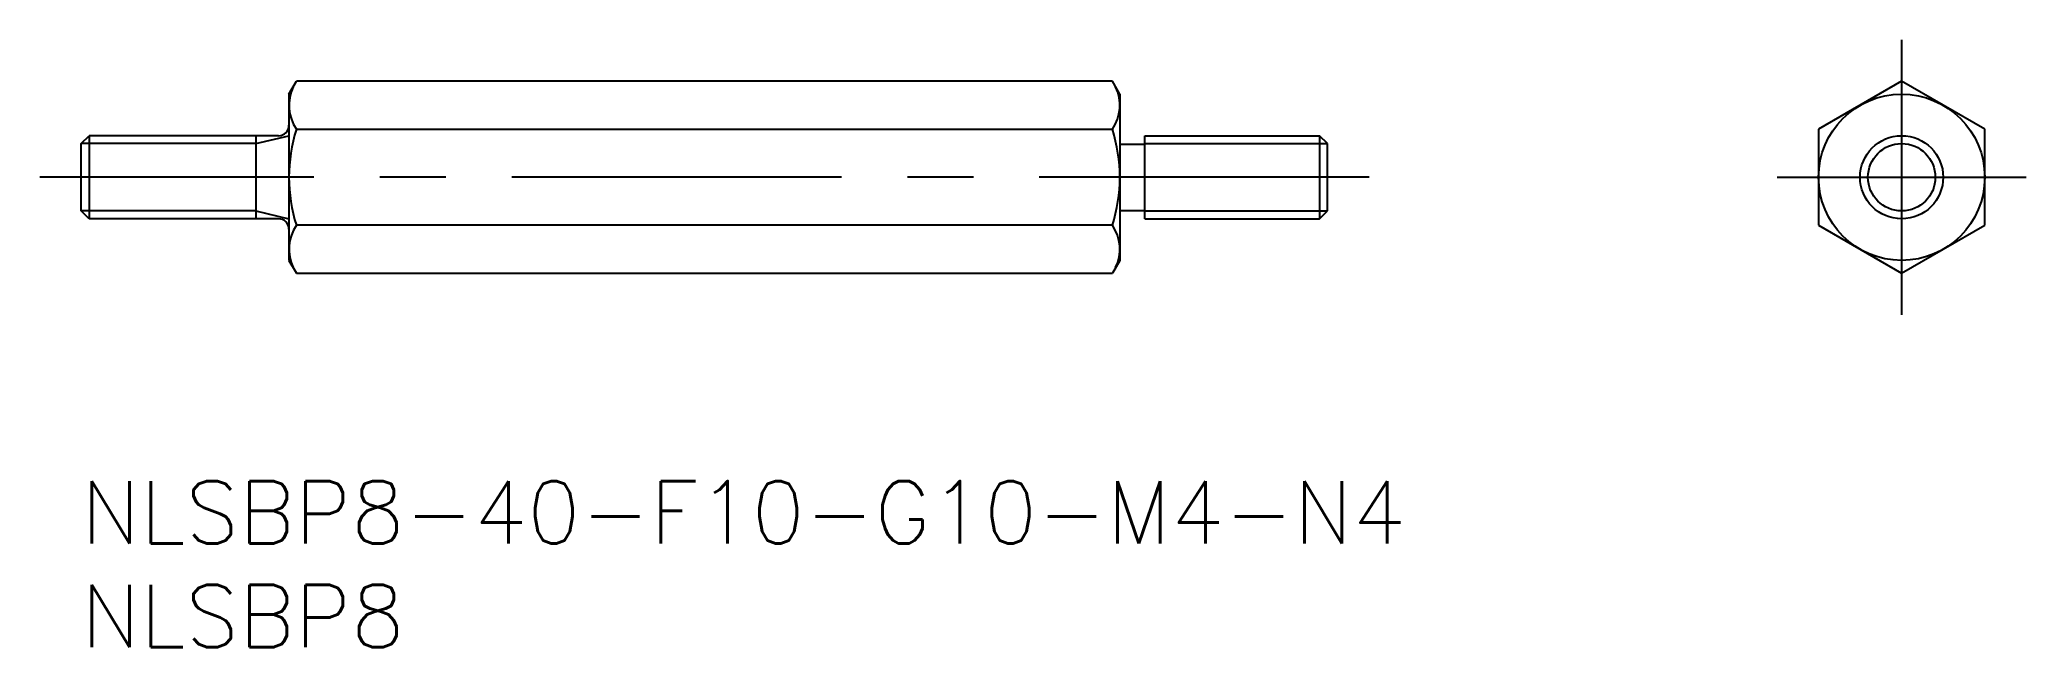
# Model space of a CAD drawing. Extents: x -2 to 93.6, y -8 to 21.2.
import ezdxf

# ---------------------------------------------------------------- set-up
doc = ezdxf.new("R2010")
doc.units = 0
doc.header["$LTSCALE"] = 0.5
doc.linetypes.add('CENTER', pattern=[50.8, 31.75, -6.35, 6.35, -6.35])
for name, color, linetype in [('MSM_CENTER', 1, 'CENTER'), ('MSM_CONTINUOUS', 7, 'CONTINUOUS'), ('MSM_NARROW', 5, 'CONTINUOUS'), ('MSM_PART_NUMBER', 7, 'CONTINUOUS')]:
    doc.layers.add(name, color=color, linetype=linetype)
doc.styles.get("Standard").update_dxf_attribs({"font": 'txt.shx', "height": 3, "bigfont": 'bigfont.shx'})

# ---------------------------------------------------------------- blocks, each defined once
blk = doc.blocks.new('*U4')
at = {"layer": 'MSM_PART_NUMBER'}
blk.add_text('NLSBP8-40-F10-G10-M4-N4', height=3, dxfattribs=at).set_placement((0, -3))
blk = doc.blocks.new('*U5')
at = {"layer": 'MSM_PART_NUMBER'}
blk.add_text('NLSBP8', height=3, dxfattribs=at).set_placement((0, -8))

msp = doc.modelspace()

# ---------------------------------------------------------------- linework, layer by layer
at = {"layer": 'MSM_CENTER'}
for p, q in [((87.642, 21.238), (87.642, 8)), ((62, 14.619), (-2, 14.619)), ((81.642, 14.619), (93.642, 14.619))]:
    msp.add_line(p, q, dxfattribs=at)
at = {"layer": 'MSM_CONTINUOUS'}
for p, q in [((10, 18.619), (10.357, 19.238)), ((49.643, 19.238), (10.357, 19.238)), ((50, 18.619), (49.643, 19.238)), ((87.642, 19.238), (83.642, 16.928)), ((91.642, 16.928), (87.642, 19.238)), ((10, 18.619), (10, 10.619)), ((50, 18.619), (50, 10.619)), ((0, 16.24), (0.379, 16.619)), ((9.5, 16.619), (0.379, 16.619)), ((0.379, 16.619), (0.379, 12.619)), ((8.4, 16.619), (8.4, 12.619)), ((10.357, 16.928), (49.643, 16.928)), ((51.2, 16.619), (59.621, 16.619)), ((51.2, 12.619), (51.2, 16.619)), ((60, 16.24), (59.621, 16.619)), ((59.621, 16.619), (59.621, 12.619)), ((83.642, 16.928), (83.642, 12.309)), ((91.642, 12.309), (91.642, 16.928)), ((0, 12.998), (0, 16.24)), ((50, 16.219), (51.2, 16.219)), ((60, 12.998), (60, 16.24)), ((0.379, 12.619), (0, 12.998)), ((9.5, 12.619), (0.379, 12.619)), ((50, 13.019), (51.2, 13.019)), ((51.2, 12.619), (59.621, 12.619)), ((59.621, 12.619), (60, 12.998)), ((49.643, 12.309), (10.357, 12.309)), ((83.642, 12.309), (87.642, 10)), ((87.642, 10), (91.642, 12.309)), ((10, 10.619), (10.357, 10)), ((50, 10.619), (49.643, 10)), ((10.357, 10), (49.643, 10))]:
    msp.add_line(p, q, dxfattribs=at)
for radius in [4, 2]:
    msp.add_circle((87.642, 14.619), radius, dxfattribs=at)
for centre, radius, start, end in [((12.045, 18.083), 2.045, 154.38425, 214.38425), ((47.955, 18.083), 2.045, 325.61575, 25.61575), ((9.5, 17.119), 0.5, 270, 0), ((17.643, 14.619), 7.643, 162.41205, 197.58795), ((42.357, 14.619), 7.643, 342.41205, 17.58795), ((9.5, 12.119), 0.5, 0, 90), ((12.045, 11.155), 2.045, 145.61575, 205.61575), ((47.955, 11.155), 2.045, 334.38425, 34.38425)]:
    msp.add_arc(centre, radius, start, end, dxfattribs=at)
at = {"layer": 'MSM_NARROW'}
for p, q in [((8.4, 16.24), (10, 16.619)), ((8.4, 16.24), (0, 16.24)), ((51.2, 16.24), (60, 16.24)), ((8.4, 12.998), (0, 12.998)), ((8.4, 12.998), (10, 12.619)), ((51.2, 12.998), (60, 12.998))]:
    msp.add_line(p, q, dxfattribs=at)
msp.add_circle((87.642, 14.619), 1.621, dxfattribs=at)

# ---------------------------------------------------------------- block references
at = {"layer": 'MSM_CONTINUOUS'}
for name in ['*U4', '*U5']:
    msp.add_blockref(name, (0, 0), dxfattribs=at)

doc.saveas('drawing.dxf')
